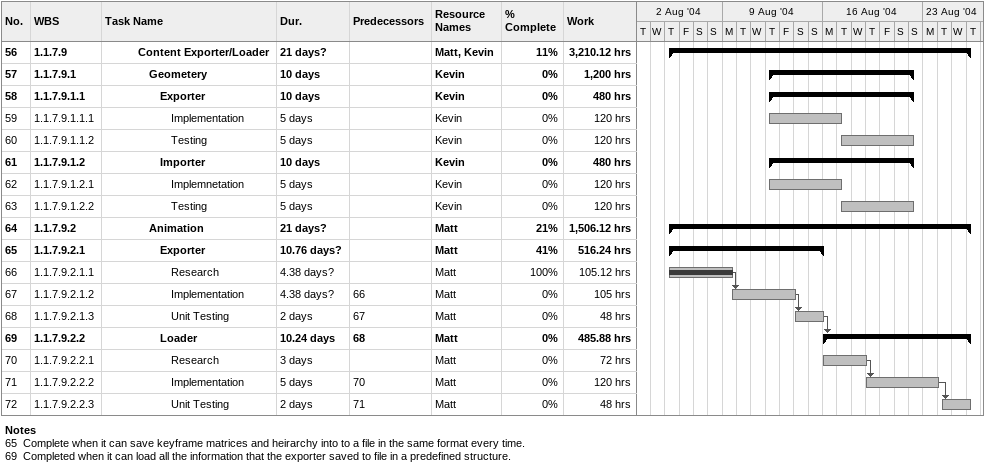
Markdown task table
| ID | WBS | Task | Duration | Start | Finish | Predecessors | Resources | % complete | Work (h) |
|---|---|---|---|---|---|---|---|---|---|
| 56 | 1.1.7.9 | **Content Exporter/Loader** | 21d? | 2004-08-05 | 2004-08-26 |  | Matt, Kevin | 11 | 3210.12 |
| 57 | 1.1.7.9.1 | **Geometery** | 10d | 2004-08-12 | 2004-08-22 |  | Kevin | 0 | 1200 |
| 58 | 1.1.7.9.1.1 | **Exporter** | 10d | 2004-08-12 | 2004-08-22 |  | Kevin | 0 | 480 |
| 59 | 1.1.7.9.1.1.1 | Implementation | 5d | 2004-08-12 | 2004-08-17 |  | Kevin | 0 | 120 |
| 60 | 1.1.7.9.1.1.2 | Testing | 5d | 2004-08-17 | 2004-08-22 |  | Kevin | 0 | 120 |
| 61 | 1.1.7.9.1.2 | **Importer** | 10d | 2004-08-12 | 2004-08-22 |  | Kevin | 0 | 480 |
| 62 | 1.1.7.9.1.2.1 | Implemnetation | 5d | 2004-08-12 | 2004-08-17 |  | Kevin | 0 | 120 |
| 63 | 1.1.7.9.1.2.2 | Testing | 5d | 2004-08-17 | 2004-08-22 |  | Kevin | 0 | 120 |
| 64 | 1.1.7.9.2 | **Animation** | 21d? | 2004-08-05 | 2004-08-26 |  | Matt | 21 | 1506.12 |
| 65 | 1.1.7.9.2.1 | **Exporter** | 10.76d? | 2004-08-05 | 2004-08-16 |  | Matt | 41 | 516.24 |
| 66 | 1.1.7.9.2.1.1 | Research | 4.38d? | 2004-08-05 | 2004-08-09 |  | Matt | 100 | 105.12 |
| 67 | 1.1.7.9.2.1.2 | Implementation | 4.38d? | 2004-08-09 | 2004-08-14 | 66 | Matt | 0 | 105 |
| 68 | 1.1.7.9.2.1.3 | Unit Testing | 2d | 2004-08-14 | 2004-08-16 | 67 | Matt | 0 | 48 |
| 69 | 1.1.7.9.2.2 | **Loader** | 10.24d | 2004-08-16 | 2004-08-26 | 68 | Matt | 0 | 485.88 |
| 70 | 1.1.7.9.2.2.1 | Research | 3d | 2004-08-16 | 2004-08-19 |  | Matt | 0 | 72 |
| 71 | 1.1.7.9.2.2.2 | Implementation | 5d | 2004-08-19 | 2004-08-24 | 70 | Matt | 0 | 120 |
| 72 | 1.1.7.9.2.2.3 | Unit Testing | 2d | 2004-08-24 | 2004-08-26 | 71 | Matt | 0 | 48 |

Notes
- 65: Complete when it can save keyframe matrices and heirarchy into to a file in the same format every time.
- 69: Completed when it can load all the information that the exporter saved to file in a predefined structure.
